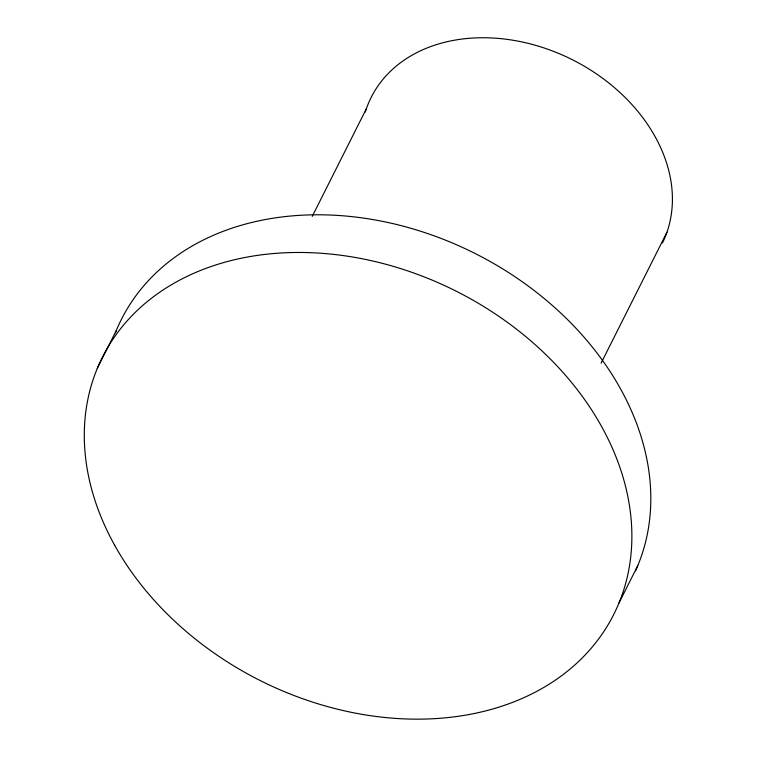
<?xml version="1.0" encoding="UTF-8"?>
<svg xmlns="http://www.w3.org/2000/svg" width="757" height="757" viewBox="0 0 757 757"><rect width="100%" height="100%" fill="white"/><g stroke="black" fill="none" stroke-linecap="round" stroke-linejoin="round"><path stroke-width="1.14" d="M97.284 368.347L116.237 330.677M312.234 216.379L366.397 108.696M601.086 363.19L666.926 232.285M618.857 603.253L637.81 565.583M115.367 332.815A286.203 217.959 26.7 0 1 462.508 247.444A286.203 217.959 26.7 0 1 635.502 570.892M365.309 111.989A162.812 123.987 26.7 0 1 562.546 55.091A162.812 123.987 26.7 0 1 662.451 242.959M114.695 545.324A286.203 217.959 26.7 0 0 588.388 651.446A286.203 217.959 26.7 0 0 371.148 260.645A286.203 217.959 26.7 0 0 114.695 545.324"/></g></svg>
